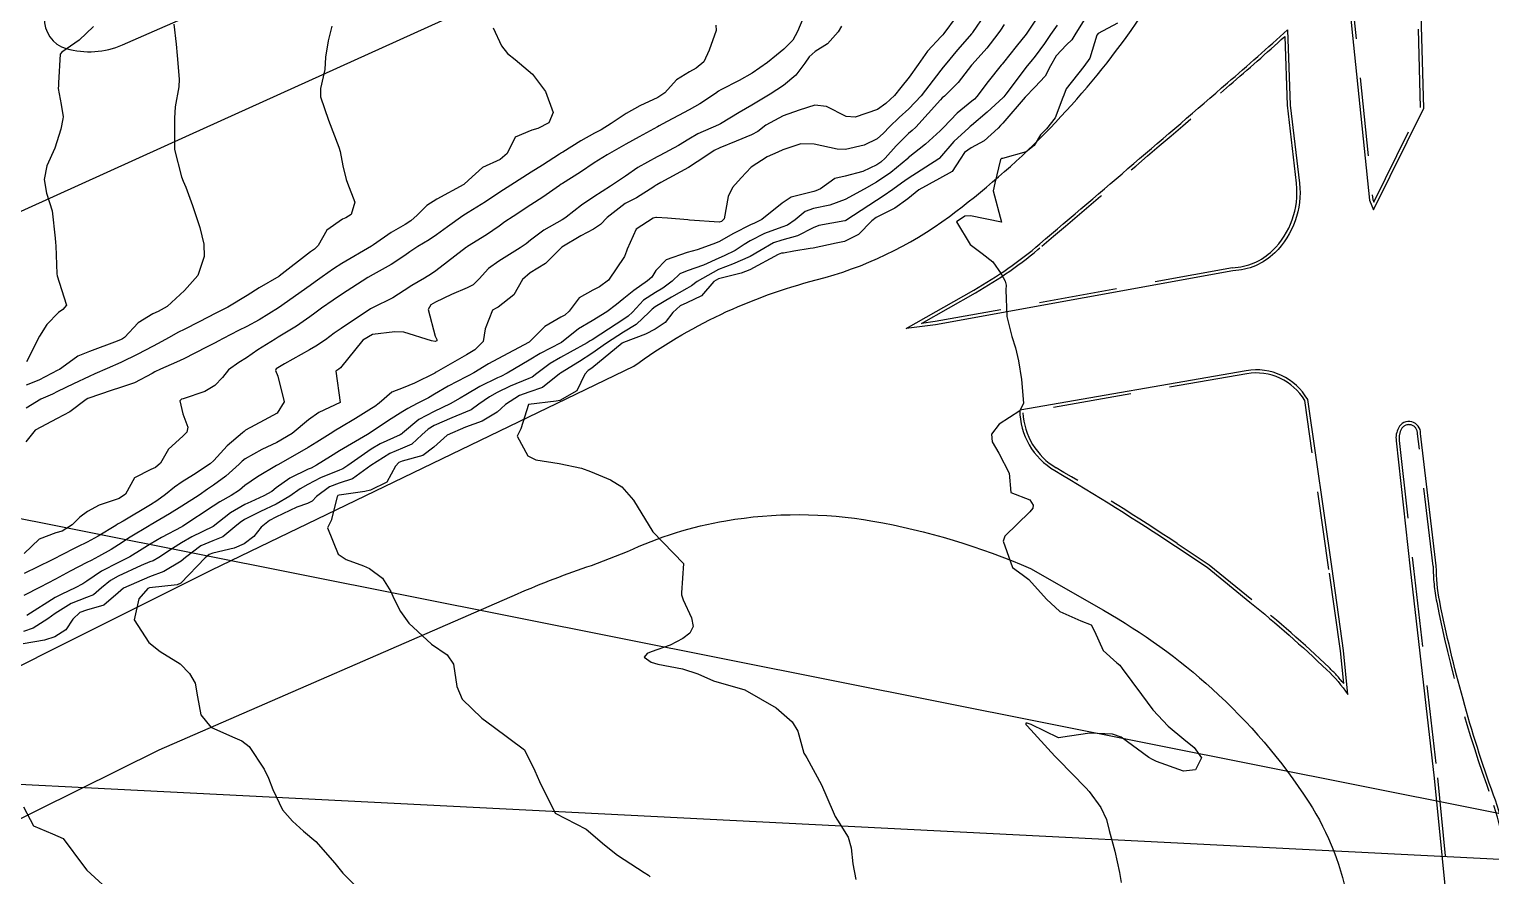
# Model space of a CAD drawing. Header units: metres. Extents: x 298520 to 308411, y 7433745 to 7450750.
# Drawn here: x 300244.7 to 300337.8, y 7445230 to 7445284 of the extents above; entities that cross this region are included whole.
import ezdxf

# ---------------------------------------------------------------- set-up
doc = ezdxf.new("R2010")
doc.units = ezdxf.units.M
doc.header["$LTSCALE"] = 10
doc.linetypes.add('CONTINUO', pattern=[0])
doc.linetypes.add('DASHED', pattern=[0.75, 0.5, -0.25])
for name, color, linetype in [('Canteiro', 45, 'DASHED'), ('Curvas de Nivel 1m', 11, 'Continuous'), ('Curvas de Nivel 5m', 15, 'Continuous'), ('TEXTO', 45, 'Continuous'), ('Vias Primárias', 230, 'Continuous')]:
    doc.layers.add(name, color=color, linetype=linetype)

msp = doc.modelspace()

# ---------------------------------------------------------------- linework, layer by layer
at = {"layer": 'Canteiro'}
msp.add_lwpolyline([(300330.301, 7445272.956), (300333.284, 7445278.982), (300333.103, 7445285.678), (300332.324, 7445305.66), (300332.81, 7445329.607), (300331.378, 7445340.839), (300328.916, 7445330.338), (300328.636, 7445316.041), (300328.671, 7445288.335), (300330.239, 7445273.115)], close=True, dxfattribs=at)
for points in [[(300301.498, 7445265.219), (300304.936, 7445267.174, 0.047102), (300309.16, 7445270.133, 0.002061), (300321.119, 7445280.397, 0.005433), (300324.632, 7445283.505), (300324.79, 7445279.121), (300325.374, 7445274.133, -0.23296), (300323.856, 7445269.861, -0.185596), (300321.307, 7445268.769), (300302.366, 7445265.332)], [(300327.449, 7445249.534), (300325.91, 7445260.294, 0.312599), (300322.213, 7445262.006), (300307.961, 7445259.526, 0.252684), (300310.082, 7445256.012, -0.013682), (300317.78, 7445251.185), (300319.811, 7445249.832), (300322.541, 7445247.61, -0.019672), (300327.456, 7445243.279, -0.033952), (300328.389, 7445242.259), (300328.177, 7445244.349)]]:
    msp.add_lwpolyline(points, format="xyb", close=True, dxfattribs=at)
msp.add_lwpolyline([(300346.687, 7445159.321), (300345.457, 7445172.543), (300344.215, 7445184.223), (300341.993, 7445198.631), (300341.505, 7445204.057), (300338.982, 7445229.59, 0.061671), (300337.745, 7445235.081, -0.037079), (300334.313, 7445247.445, -0.049784), (300334.089, 7445249.745), (300333.092, 7445258.187, 0.812928), (300332.051, 7445258.457, 0.143516), (300331.928, 7445257.762), (300332.833, 7445249.584), (300334.359, 7445236.252), (300336.308, 7445216.608), (300340.537, 7445182.245), (300341.895, 7445168.248), (300343.034, 7445158.01, 0.018721)], format="xyb", dxfattribs=at)
at = {"layer": 'Curvas de Nivel 1m', "flags": 128}
for points, elevation in [([(300293.945, 7445284.635), (300293.603, 7445283.822), (300293.294, 7445283.275), (300292.736, 7445282.693), (300292.256, 7445282.311), (300291.68, 7445281.846), (300290.716, 7445281.174), (300289.873, 7445280.706), (300288.705, 7445280.101), (300288.569, 7445280.017), (300288.376, 7445279.883), (300287.373, 7445279.216), (300286.692, 7445278.837), (300284.985, 7445277.925), (300284.791, 7445277.818), (300284.68, 7445277.757), (300283.503, 7445277.109), (300282.663, 7445276.641), (300282.222, 7445276.394), (300281.466, 7445275.968), (300280.648, 7445275.449), (300279.776, 7445274.854), (300278.634, 7445274.134), (300278.549, 7445274.085), (300278.43, 7445274.002), (300277.379, 7445273.259), (300276.62, 7445272.768), (300275.478, 7445272.037), (300274.966, 7445271.686), (300274.604, 7445271.424), (300273.79, 7445270.863), (300272.584, 7445270.113), (300272.559, 7445270.095), (300272.524, 7445270.071), (300270.568, 7445268.565), (300270.293, 7445268.375), (300269.832, 7445268.107), (300269.031, 7445267.64), (300268.551, 7445267.307), (300267.823, 7445266.848), (300266.534, 7445266.214), (300266.398, 7445266.142), (300264.524, 7445264.897), (300264.094, 7445264.599), (300263.534, 7445264.18), (300262.921, 7445263.774), (300262.506, 7445263.542), (300260.915, 7445262.632), (300260.494, 7445262.378), (300260.399, 7445262.316), (300260.346, 7445262.221), (300260.487, 7445261.854), (300260.909, 7445260.213), (300260.456, 7445259.504), (300259.636, 7445259.043), (300258.445, 7445258.403), (300258.352, 7445258.333), (300258.24, 7445258.242), (300257.268, 7445257.418), (300256.425, 7445256.486), (300256.183, 7445256.264), (300255.134, 7445255.558), (300254.405, 7445255.109), (300253.91, 7445254.785), (300253.344, 7445254.3), (300252.797, 7445253.897), (300252.386, 7445253.644), (300250.64, 7445252.601), (300250.374, 7445252.462), (300250.294, 7445252.421), (300250.17, 7445252.342), (300249.054, 7445251.662), (300248.357, 7445251.275), (300247.745, 7445250.973), (300246.577, 7445250.378), (300246.42, 7445250.301), (300246.342, 7445250.259), (300246.083, 7445250.126), (300244.332, 7445249.277)], 683), ([(300303.705, 7445284.759), (300302.923, 7445283.708), (300302.847, 7445283.613), (300302.75, 7445283.509), (300301.878, 7445282.58), (300301.281, 7445281.732), (300300.715, 7445280.921), (300300.188, 7445280.266), (300299.768, 7445279.749), (300299.225, 7445279.227), (300298.694, 7445278.861), (300297.264, 7445278.357), (300296.689, 7445278.404), (300295.451, 7445279.047), (300294.696, 7445279.138), (300293.7, 7445278.812), (300292.689, 7445278.461), (300291.584, 7445277.846), (300291.078, 7445277.452), (300290.674, 7445277.245), (300289.696, 7445276.841), (300288.661, 7445276.421), (300288.298, 7445276.244), (300287.769, 7445275.889), (300286.645, 7445275.156), (300284.903, 7445274.194), (300284.634, 7445274.053), (300284.555, 7445274.01), (300284.456, 7445273.932), (300283.347, 7445273.221), (300282.622, 7445272.852), (300281.467, 7445271.967), (300281.058, 7445271.522), (300280.602, 7445271.22), (300279.79, 7445270.793), (300278.584, 7445270.075), (300278.539, 7445270.045), (300278.493, 7445270.001), (300277.556, 7445269.027), (300276.567, 7445268.445), (300276.085, 7445268.027), (300275.535, 7445267.049), (300274.536, 7445266.256), (300274.396, 7445266.191), (300274.167, 7445266.054), (300273.714, 7445264.865), (300273.57, 7445264.059), (300273.044, 7445263.529), (300272.504, 7445263.209), (300270.584, 7445262.099), (300270.525, 7445262.067), (300270.492, 7445262.05), (300269.194, 7445261.401), (300268.478, 7445261.119), (300267.759, 7445260.842), (300266.947, 7445260.135), (300266.678, 7445259.921), (300266.459, 7445259.787), (300265.449, 7445259.151), (300264.447, 7445258.565), (300264.201, 7445258.417), (300263.834, 7445258.176), (300262.984, 7445257.638), (300262.434, 7445257.299), (300260.544, 7445256.218), (300260.463, 7445256.179), (300260.422, 7445256.152), (300259.2, 7445255.443), (300258.402, 7445254.874), (300258.048, 7445254.593), (300257.521, 7445254.249), (300256.805, 7445253.839), (300256.386, 7445253.57), (300254.437, 7445252.289), (300254.397, 7445252.265), (300254.372, 7445252.253), (300253.087, 7445251.578), (300252.356, 7445251.151), (300251.846, 7445250.822), (300251.06, 7445250.329), (300250.339, 7445249.97), (300249.259, 7445249.425), (300248.327, 7445248.787), (300248.071, 7445248.617), (300247.58, 7445248.367), (300246.729, 7445247.966), (300246.317, 7445247.739), (300244.498, 7445246.601)], 681), ([(300308.762, 7445284.552), (300308.163, 7445283.649), (300307.521, 7445282.878), (300306.726, 7445281.861), (300306.643, 7445281.752), (300306.574, 7445281.671), (300305.745, 7445280.647), (300305.031, 7445279.687), (300304.874, 7445279.516), (300304.7, 7445279.378), (300303.768, 7445278.623), (300302.889, 7445277.708), (300302.791, 7445277.599), (300302.68, 7445277.489), (300301.748, 7445276.643), (300300.653, 7445275.773), (300300.638, 7445275.756), (300300.618, 7445275.74), (300299.546, 7445274.849), (300298.638, 7445274.232), (300297.846, 7445273.772), (300296.626, 7445273.11), (300295.667, 7445272.755), (300294.62, 7445272.547), (300294.078, 7445272.355), (300293.454, 7445271.822), (300292.961, 7445271.473), (300292.606, 7445271.349), (300291.491, 7445270.955), (300290.592, 7445270.481), (300290.209, 7445270.243), (300289.622, 7445269.87), (300288.933, 7445269.523), (300288.578, 7445269.372), (300287.607, 7445268.928), (300286.57, 7445268.575), (300286.108, 7445268.375), (300285.611, 7445267.92), (300285.02, 7445267.462), (300284.552, 7445267.197), (300283.788, 7445266.694), (300283.089, 7445265.944), (300282.807, 7445265.67), (300282.528, 7445265.484), (300281.072, 7445264.526), (300280.515, 7445264.176), (300280.393, 7445264.103), (300280.202, 7445263.983), (300279.123, 7445263.378), (300278.503, 7445263.038), (300277.851, 7445262.655), (300277.002, 7445262.015), (300276.707, 7445261.8), (300276.488, 7445261.705), (300275.304, 7445261.219), (300274.474, 7445260.809), (300273.983, 7445260.542), (300273.305, 7445260.062), (300272.812, 7445259.714), (300272.458, 7445259.562), (300271.576, 7445259.205), (300270.449, 7445258.699), (300270.065, 7445258.485), (300269.665, 7445258.108), (300269.038, 7445257.513), (300268.434, 7445257.259), (300267.63, 7445256.929), (300266.423, 7445256.149), (300265.256, 7445255.311), (300264.406, 7445255.023), (300263.783, 7445254.795), (300262.963, 7445254.184), (300262.692, 7445253.885), (300262.388, 7445253.741), (300261.698, 7445253.512), (300260.379, 7445252.865), (300259.956, 7445252.645), (300259.427, 7445252.229), (300258.974, 7445251.624), (300258.357, 7445251.161), (300257.717, 7445250.882), (300256.347, 7445250.565), (300256.126, 7445250.484), (300255.859, 7445250.267), (300254.327, 7445248.665), (300254.074, 7445248.543), (300252.323, 7445248.354), (300252.217, 7445248.312), (300251.645, 7445247.649), (300251.348, 7445246.324), (300252.281, 7445244.871), (300253.005, 7445244.303), (300254.265, 7445243.505), (300254.872, 7445242.894), (300255.228, 7445242.275), (300255.386, 7445241.414), (300255.593, 7445240.27), (300256.221, 7445239.477), (300257.6, 7445238.859), (300258.207, 7445238.613), (300258.679, 7445238.235), (300259.625, 7445236.789), (300259.897, 7445236.223), (300260.172, 7445235.494), (300260.803, 7445234.21), (300261.427, 7445233.482), (300262.14, 7445232.851), (300262.911, 7445232.182), (300264.119, 7445230.811), (300264.646, 7445230.165), (300266.091, 7445228.713)], 678), ([(300312.08, 7445284.914), (300311.272, 7445283.612), (300311.066, 7445283.297), (300310.743, 7445282.984), (300310.085, 7445282.274), (300309.72, 7445281.63), (300309.373, 7445280.977), (300308.709, 7445280.277), (300308.103, 7445279.649), (300306.686, 7445277.983), (300306.531, 7445277.825), (300306.379, 7445277.673), (300305.487, 7445276.866), (300304.664, 7445276.415), (300304.241, 7445276.113), (300303.97, 7445275.697), (300303.449, 7445274.898), (300302.64, 7445274.449), (300301.334, 7445273.729), (300300.627, 7445273.156), (300299.803, 7445272.566), (300298.615, 7445271.979), (300298.326, 7445271.764), (300297.489, 7445270.887), (300296.593, 7445270.446), (300296.056, 7445270.33), (300294.586, 7445270.023), (300294.41, 7445269.988), (300293.369, 7445269.822), (300292.708, 7445269.702), (300292.582, 7445269.688), (300292.36, 7445269.613), (300290.571, 7445268.629), (300290.018, 7445268.416), (300288.565, 7445268.07), (300288.26, 7445267.885), (300287.475, 7445266.97), (300286.542, 7445266.519), (300286.121, 7445266.332), (300285.665, 7445265.919), (300285.176, 7445265.274), (300284.522, 7445264.849), (300283.913, 7445264.542), (300282.513, 7445263.998), (300282.425, 7445263.951), (300280.497, 7445262.364), (300280.271, 7445262.206), (300280.059, 7445261.984), (300279.549, 7445260.917), (300278.467, 7445260.297), (300278.219, 7445260.25), (300276.463, 7445260.044), (300275.984, 7445258.498), (300275.75, 7445258.037), (300276.43, 7445256.768), (300276.925, 7445256.52), (300278.426, 7445256.279), (300279.83, 7445255.986), (300280.411, 7445255.772), (300281.683, 7445255.238), (300282.402, 7445254.808), (300283.145, 7445253.942), (300284.373, 7445251.93), (300286.343, 7445249.91), (300286.201, 7445248.034), (300286.215, 7445247.911), (300286.32, 7445247.586), (300286.845, 7445246.439), (300286.944, 7445245.9), (300286.738, 7445245.462), (300286.291, 7445245.131), (300285.498, 7445244.705), (300284.278, 7445244.282), (300284.026, 7445244.183), (300283.838, 7445243.934), (300284.27, 7445243.618), (300284.707, 7445243.488), (300286.266, 7445243.195), (300287.251, 7445242.884), (300288.258, 7445242.423), (300290.253, 7445241.86), (300292.236, 7445240.7), (300293.266, 7445239.824), (300293.618, 7445239.22), (300294.011, 7445237.813), (300294.081, 7445237.691), (300294.2, 7445237.517), (300295.118, 7445235.801), (300295.879, 7445234.071), (300295.999, 7445233.792), (300296.151, 7445233.55), (300296.822, 7445232.462), (300297.009, 7445231.777), (300297.121, 7445230.772), (300297.307, 7445229.772)], 676), ([(300306.759, 7445284.278), (300306.524, 7445283.903), (300306.365, 7445283.674), (300305.656, 7445282.764), (300304.724, 7445281.731), (300304.705, 7445281.708), (300304.689, 7445281.69), (300303.837, 7445280.573), (300302.954, 7445279.707), (300302.818, 7445279.592), (300302.701, 7445279.47), (300301.128, 7445277.733), (300300.902, 7445277.514), (300300.677, 7445277.319), (300299.88, 7445276.532), (300299.19, 7445275.755), (300298.913, 7445275.495), (300298.649, 7445275.323), (300297.763, 7445274.892), (300296.641, 7445274.601), (300295.982, 7445274.454), (300295.056, 7445273.806), (300294.772, 7445273.668), (300294.631, 7445273.637), (300293.194, 7445273.257), (300292.624, 7445272.894), (300291.334, 7445271.849), (300290.849, 7445271.617), (300290.608, 7445271.51), (300289.528, 7445270.942), (300288.591, 7445270.429), (300288.207, 7445270.268), (300287.216, 7445269.901), (300286.581, 7445269.729), (300285.238, 7445269.261), (300284.57, 7445268.6), (300284.324, 7445268.174), (300284.052, 7445267.935), (300283.183, 7445267.315), (300282.546, 7445266.809), (300282.074, 7445266.423), (300281.462, 7445265.966), (300280.527, 7445265.389), (300279.642, 7445264.869), (300278.559, 7445264), (300278.531, 7445263.982), (300278.513, 7445263.971), (300277.213, 7445263.306), (300276.501, 7445262.873), (300275.108, 7445262.041), (300274.7, 7445261.838), (300274.488, 7445261.745), (300273.354, 7445261.187), (300272.472, 7445260.671), (300272.101, 7445260.443), (300271.469, 7445260.085), (300270.458, 7445259.606), (300269.479, 7445259.083), (300268.444, 7445258.212), (300268.393, 7445258.171), (300268.297, 7445258.121), (300267.023, 7445257.548), (300266.434, 7445257.203), (300264.966, 7445256.162), (300264.636, 7445255.951), (300264.418, 7445255.864), (300263.218, 7445255.375), (300262.404, 7445254.958), (300261.925, 7445254.672), (300261.263, 7445254.207), (300260.388, 7445253.704), (300259.383, 7445253.23), (300258.378, 7445252.71), (300258.089, 7445252.53), (300257.763, 7445252.246), (300257.001, 7445251.616), (300256.359, 7445251.364), (300255.594, 7445251.032), (300254.605, 7445250.286), (300254.341, 7445250.057), (300253.235, 7445249.4), (300252.331, 7445249.071), (300250.669, 7445248.335), (300250.32, 7445248.048), (300249.403, 7445247.258), (300248.309, 7445246.937), (300247.881, 7445246.79), (300247.429, 7445246.369), (300246.986, 7445245.68), (300246.286, 7445245.244), (300245.642, 7445245.03), (300244.278, 7445244.779)], 679), ([(300296.391, 7445284.159), (300296.191, 7445283.796), (300295.511, 7445283.033), (300294.734, 7445282.553), (300294.333, 7445282.21), (300294.059, 7445281.817), (300293.497, 7445281.041), (300292.708, 7445280.387), (300291.857, 7445279.843), (300290.696, 7445279.139), (300289.885, 7445278.674), (300288.684, 7445277.945), (300288.645, 7445277.919), (300288.556, 7445277.881), (300287.26, 7445277.309), (300286.669, 7445276.966), (300286.011, 7445276.561), (300284.823, 7445275.927), (300284.652, 7445275.84), (300283.436, 7445275.152), (300282.64, 7445274.608), (300281.69, 7445273.964), (300280.626, 7445273.294), (300279.847, 7445272.762), (300278.873, 7445271.997), (300278.721, 7445271.889), (300278.61, 7445271.83), (300277.442, 7445271.17), (300276.59, 7445270.519), (300276.316, 7445270.295), (300275.925, 7445270.03), (300274.574, 7445269.181), (300273.918, 7445268.708), (300273.313, 7445268.062), (300272.939, 7445267.685), (300272.554, 7445267.486), (300271.561, 7445267.071), (300270.54, 7445266.576), (300270.245, 7445266.395), (300270.08, 7445266.105), (300270.516, 7445264.412), (300270.616, 7445264.2), (300270.625, 7445264.098), (300270.513, 7445264.06), (300270.291, 7445264.102), (300268.518, 7445264.657), (300267.953, 7445264.691), (300266.517, 7445264.505), (300265.904, 7445264.149), (300264.495, 7445262.384), (300264.374, 7445262.291), (300264.195, 7445262.173), (300264.463, 7445260.17), (300263.103, 7445259.537), (300262.452, 7445259.073), (300261.408, 7445258.206), (300260.437, 7445257.627), (300259.484, 7445257.178), (300258.426, 7445256.587), (300258.232, 7445256.435), (300258.034, 7445256.244), (300257.183, 7445255.48), (300256.403, 7445254.901), (300256.024, 7445254.64), (300255.482, 7445254.274), (300254.386, 7445253.568), (300253.597, 7445253.082), (300252.373, 7445252.347), (300252.307, 7445252.311), (300251.1, 7445251.591), (300250.354, 7445251.107), (300249.888, 7445250.806), (300249.075, 7445250.353), (300248.598, 7445250.1), (300248.339, 7445249.968), (300247.278, 7445249.426), (300246.328, 7445248.907), (300245.349, 7445248.395), (300244.317, 7445247.868)], 682), ([(300288.403, 7445284.237), (300288.422, 7445283.883), (300287.976, 7445282.646), (300287.624, 7445281.891), (300287.137, 7445281.485), (300286.723, 7445281.267), (300285.887, 7445280.741), (300285.139, 7445279.923), (300284.7, 7445279.62), (300283.545, 7445279.091), (300282.69, 7445278.61), (300281.72, 7445277.964), (300281.085, 7445277.566), (300280.673, 7445277.343), (300279.801, 7445276.854), (300278.655, 7445276.142), (300278.57, 7445276.085), (300278.44, 7445276.002), (300277.362, 7445275.297), (300276.641, 7445274.852), (300275.33, 7445274.04), (300274.628, 7445273.576), (300273.717, 7445272.965), (300272.615, 7445272.291), (300272.283, 7445272.075), (300271.312, 7445271.379), (300270.594, 7445270.858), (300270.141, 7445270.553), (300269.424, 7445270.112), (300268.908, 7445269.788), (300268.577, 7445269.555), (300267.722, 7445268.978), (300266.565, 7445268.333), (300266.238, 7445268.145), (300264.552, 7445267.064), (300264.022, 7445266.702), (300263.275, 7445266.183), (300262.85, 7445265.875), (300262.535, 7445265.641), (300261.685, 7445265.044), (300260.515, 7445264.332), (300260.445, 7445264.29), (300260.324, 7445264.222), (300259.216, 7445263.523), (300258.501, 7445263.017), (300258.021, 7445262.721), (300257.361, 7445262.251), (300256.97, 7445261.771), (300256.478, 7445261.264), (300255.857, 7445260.884), (300254.465, 7445260.417), (300254.37, 7445260.385), (300254.264, 7445260.292), (300254.454, 7445259.444), (300254.77, 7445258.609), (300254.692, 7445258.286), (300254.44, 7445258.025), (300253.525, 7445257.206), (300253.023, 7445256.304), (300252.696, 7445256.03), (300252.417, 7445255.907), (300251.362, 7445255.373), (300250.797, 7445254.334), (300250.39, 7445254.063), (300249.115, 7445253.624), (300248.382, 7445253.232), (300247.881, 7445252.862), (300247.4, 7445252.37), (300246.76, 7445251.983), (300246.365, 7445251.858), (300245.295, 7445251.46), (300244.345, 7445250.541)], 684), ([(300263.937, 7445284.178), (300263.699, 7445283.225), (300263.527, 7445282.182), (300263.497, 7445281.407), (300263.207, 7445280.185), (300263.222, 7445279.66), (300263.724, 7445278.18), (300264.373, 7445276.457), (300264.46, 7445276.172), (300264.644, 7445275.254), (300264.854, 7445274.385), (300264.941, 7445274.165), (300265.408, 7445272.946), (300265.177, 7445272.162), (300264.821, 7445271.955), (300264.608, 7445271.865), (300263.609, 7445271.168), (300263.073, 7445270.185), (300262.826, 7445269.942), (300262.579, 7445269.774), (300260.589, 7445268.22), (300260.563, 7445268.202), (300259.305, 7445267.483), (300258.55, 7445266.995), (300257.314, 7445266.252), (300256.798, 7445265.998), (300256.537, 7445265.864), (300255.495, 7445265.309), (300254.521, 7445264.829), (300254.161, 7445264.651), (300253.538, 7445264.3), (300252.874, 7445263.941), (300252.507, 7445263.75), (300251.574, 7445263.248), (300250.497, 7445262.732), (300249.623, 7445262.343), (300248.844, 7445262), (300248.485, 7445261.84), (300247.483, 7445261.365), (300246.47, 7445260.868), (300246.136, 7445260.717), (300245.408, 7445260.396), (300244.457, 7445259.815)], 686), ([(300253.871, 7445284.299), (300254.017, 7445283.021), (300254.086, 7445282.296), (300254.206, 7445280.799), (300254.194, 7445280.295), (300253.96, 7445279.028), (300253.91, 7445278.298), (300253.91, 7445277.051), (300253.925, 7445276.297), (300254.364, 7445274.564), (300254.471, 7445274.292), (300254.629, 7445273.896), (300255.063, 7445272.729), (300255.22, 7445272.281), (300255.537, 7445271.338), (300255.777, 7445270.272), (300255.797, 7445269.493), (300255.402, 7445268.277), (300254.553, 7445267.306), (300253.447, 7445266.301), (300252.873, 7445265.972), (300252.536, 7445265.82), (300251.595, 7445265.251), (300250.727, 7445264.328), (300250.608, 7445264.233), (300250.511, 7445264.186), (300250.252, 7445264.075), (300248.504, 7445263.435), (300247.749, 7445263.119), (300246.74, 7445262.378), (300246.591, 7445262.279), (300246.491, 7445262.227), (300245.279, 7445261.6), (300244.476, 7445261.29)], 687), ([(300248.751, 7445284.154), (300247.841, 7445283.27), (300246.734, 7445282.512), (300246.631, 7445282.382), (300246.528, 7445280.56), (300246.517, 7445280.383), (300246.512, 7445280.193), (300246.691, 7445279.182), (300246.816, 7445278.379), (300246.809, 7445278.252), (300246.675, 7445277.596), (300246.283, 7445276.386), (300245.784, 7445275.254), (300245.617, 7445274.395), (300245.751, 7445273.52), (300246.121, 7445272.387), (300246.309, 7445270.662), (300246.331, 7445270.384), (300246.356, 7445270.158), (300246.424, 7445268.382), (300246.435, 7445268.255), (300246.558, 7445267.856), (300247.038, 7445266.375), (300246.812, 7445266.104), (300246.536, 7445265.915), (300245.772, 7445265.144), (300245.324, 7445264.398), (300244.497, 7445262.772)], 688), ([(300310.146, 7445284.239), (300309.719, 7445283.63), (300309.324, 7445283.055), (300308.732, 7445282.259), (300308.456, 7445281.915), (300308.238, 7445281.647), (300306.874, 7445279.837), (300306.744, 7445279.669), (300306.702, 7445279.626), (300305.687, 7445278.686), (300304.684, 7445277.833), (300304.607, 7445277.768), (300304.522, 7445277.692), (300303.561, 7445276.809), (300302.654, 7445275.751), (300302.636, 7445275.728), (300302.607, 7445275.711), (300300.64, 7445274.462), (300300.217, 7445274.164), (300299.668, 7445273.75), (300299.061, 7445273.324), (300298.626, 7445273.048), (300296.673, 7445271.789), (300296.639, 7445271.763), (300296.612, 7445271.752), (300294.962, 7445271.452), (300294.605, 7445271.306), (300293.606, 7445270.811), (300292.593, 7445270.535), (300292.066, 7445270.362), (300291.195, 7445269.851), (300290.579, 7445269.489), (300289.45, 7445268.995), (300288.571, 7445268.659), (300287.2, 7445267.9), (300286.842, 7445267.623), (300286.556, 7445267.448), (300285.569, 7445266.899), (300284.538, 7445266.276), (300284.335, 7445266.133), (300284.146, 7445265.934), (300283.325, 7445265.142), (300282.52, 7445264.666), (300281.423, 7445263.966), (300280.506, 7445263.295), (300279.704, 7445262.785), (300278.493, 7445262.049), (300278.462, 7445262.031), (300278.429, 7445262.001), (300277.357, 7445261.134), (300276.475, 7445260.828), (300275.885, 7445260.623), (300274.997, 7445260.045), (300274.718, 7445259.79), (300274.458, 7445259.557), (300273.522, 7445258.99), (300272.448, 7445258.606), (300271.276, 7445258.088), (300270.435, 7445257.331), (300269.739, 7445256.798), (300268.426, 7445256.428), (300268.196, 7445256.352), (300267.984, 7445256.124), (300267.445, 7445255.092), (300266.4, 7445254.581), (300266.041, 7445254.503), (300264.394, 7445254.257), (300264.327, 7445254.237), (300264.27, 7445254.171), (300263.899, 7445252.654), (300263.668, 7445252.177), (300264.348, 7445250.504), (300264.853, 7445250.162), (300265.962, 7445249.768), (300266.337, 7445249.597), (300267.163, 7445248.97), (300267.695, 7445248.129), (300267.879, 7445247.687), (300268.31, 7445246.861), (300268.848, 7445246.115), (300270.283, 7445244.763), (300271.289, 7445244.085), (300271.687, 7445243.498), (300271.904, 7445242.075), (300272.241, 7445241.258), (300273.493, 7445240.057), (300274.218, 7445239.515), (300276.203, 7445238.03), (300276.858, 7445236.688), (300277.165, 7445236.015), (300278.153, 7445234), (300280.143, 7445232.967), (300281.311, 7445231.968), (300282.123, 7445231.307), (300283.821, 7445230.221), (300284.104, 7445230.034), (300284.216, 7445229.929)], 677), ([(300244.29, 7445234.408), (300244.939, 7445233.196), (300246.136, 7445232.684), (300246.832, 7445232.373), (300248.116, 7445230.634), (300248.333, 7445230.358), (300250.089, 7445228.738)], 679)]:
    msp.add_lwpolyline(points, dxfattribs=dict(at, elevation=elevation))
at = {"layer": 'Curvas de Nivel 5m', "flags": 128}
for points, elevation in [([(300305.532, 7445284.916), (300304.754, 7445283.764), (300304.723, 7445283.72), (300304.698, 7445283.691), (300303.786, 7445282.651), (300303.005, 7445281.707), (300302.876, 7445281.554), (300302.719, 7445281.361), (300301.473, 7445279.728), (300300.694, 7445278.896), (300300.083, 7445278.352), (300299.452, 7445277.752), (300299.08, 7445277.353), (300298.671, 7445276.992), (300297.851, 7445276.586), (300296.661, 7445276.299), (300296.129, 7445276.327), (300294.665, 7445276.645), (300293.815, 7445276.669), (300292.66, 7445276.294), (300292.348, 7445276.144), (300291.659, 7445275.845), (300290.646, 7445275.176), (300290.017, 7445274.488), (300289.455, 7445273.872), (300289.192, 7445273.31), (300288.934, 7445271.877), (300288.767, 7445271.722), (300288.61, 7445271.676), (300286.713, 7445271.807), (300286.612, 7445271.819), (300285.321, 7445271.923), (300284.613, 7445271.975), (300284.571, 7445271.972), (300284.411, 7445271.932), (300283.328, 7445271.217), (300282.74, 7445269.948), (300282.701, 7445269.829), (300282.578, 7445269.487), (300281.569, 7445267.965), (300280.98, 7445267.55), (300280.553, 7445267.345), (300279.684, 7445266.851), (300279.064, 7445265.995), (300278.78, 7445265.748), (300278.529, 7445265.622), (300277.511, 7445265.022), (300276.513, 7445264.02), (300274.502, 7445262.96), (300273.925, 7445262.63), (300272.989, 7445262.065), (300272.669, 7445261.89), (300272.489, 7445261.803), (300271.345, 7445261.222), (300270.472, 7445260.707), (300270.092, 7445260.481), (300269.38, 7445260.111), (300268.778, 7445259.799), (300268.458, 7445259.606), (300267.554, 7445259.026), (300266.444, 7445258.294), (300266.205, 7445258.144), (300264.432, 7445257.098), (300263.862, 7445256.742), (300262.967, 7445256.185), (300262.61, 7445255.998), (300262.419, 7445255.918), (300261.264, 7445255.353), (300260.401, 7445254.729), (300260.114, 7445254.506), (300259.609, 7445254.228), (300258.775, 7445253.85), (300258.387, 7445253.671), (300257.486, 7445253.145), (300256.373, 7445252.26), (300255.023, 7445251.62), (300254.357, 7445251.219), (300253.788, 7445250.859), (300252.927, 7445250.304), (300252.558, 7445250.091), (300252.34, 7445250.008), (300251.798, 7445249.778), (300250.331, 7445249.103), (300249.839, 7445248.833), (300249.26, 7445248.351), (300248.75, 7445247.924), (300248.317, 7445247.748), (300247.328, 7445247.354), (300246.306, 7445246.731), (300245.84, 7445246.387), (300244.909, 7445245.785), (300244.291, 7445245.585)], 680), ([(300274.22, 7445284.055), (300274.741, 7445282.905), (300275.125, 7445282.433), (300275.609, 7445282.037), (300276.719, 7445281.111), (300277.551, 7445280.012), (300278.041, 7445278.655), (300277.767, 7445278.009), (300277.048, 7445277.646), (300276.676, 7445277.547), (300275.605, 7445277.099), (300275.115, 7445276.043), (300274.649, 7445275.664), (300273.54, 7445275.165), (300272.636, 7445274.344), (300272.34, 7445274.074), (300270.623, 7445273.128), (300269.985, 7445272.74), (300269.375, 7445272.112), (300268.972, 7445271.752), (300268.604, 7445271.534), (300267.71, 7445271.015), (300266.584, 7445270.218), (300266.537, 7445270.187), (300266.472, 7445270.142), (300264.572, 7445269.035), (300264.038, 7445268.706), (300263.311, 7445268.183), (300262.879, 7445267.867), (300262.557, 7445267.639), (300260.543, 7445266.22), (300259.31, 7445265.454), (300258.525, 7445265.029), (300257.998, 7445264.768), (300257.016, 7445264.255), (300256.694, 7445264.075), (300256.51, 7445263.979), (300255.943, 7445263.704), (300254.5, 7445262.966), (300254.04, 7445262.752), (300253.025, 7445262.305), (300252.668, 7445262.13), (300252.489, 7445262.023), (300251.371, 7445261.43), (300250.475, 7445261.124), (300249.882, 7445260.936), (300248.464, 7445260.462), (300248.39, 7445260.434), (300248.278, 7445260.362), (300247.254, 7445259.573), (300246.451, 7445259.157), (300245.047, 7445258.401), (300244.436, 7445257.678)], 685), ([(300313.984, 7445284.355), (300312.754, 7445283.704), (300312.673, 7445283.591), (300312.21, 7445282.118), (300311.848, 7445281.603), (300310.708, 7445280.165), (300310.555, 7445279.771), (300310.506, 7445279.622), (300310.003, 7445278.314), (300309.468, 7445277.632), (300309.083, 7445277.23), (300308.667, 7445276.553), (300308.158, 7445276.15), (300306.654, 7445275.738), (300306.603, 7445275.721), (300306.537, 7445275.671), (300306.161, 7445274.152), (300306.063, 7445273.676), (300306.603, 7445271.67), (300304.609, 7445272.084), (300304.254, 7445272.048), (300303.721, 7445271.699), (300304.589, 7445270.25), (300305.361, 7445269.682), (300306.045, 7445269.143), (300306.57, 7445268.388), (300306.816, 7445267.916), (300306.888, 7445267.665), (300306.869, 7445267.354), (300306.923, 7445265.664), (300307.248, 7445264.387), (300307.488, 7445263.655), (300307.676, 7445262.823), (300307.863, 7445261.649), (300307.992, 7445260.125), (300307.762, 7445259.651), (300306.454, 7445258.787), (300305.959, 7445258.164), (300305.995, 7445257.674), (300306.432, 7445256.949), (300307.082, 7445255.66), (300307.178, 7445254.436), (300308.396, 7445253.975), (300308.611, 7445253.638), (300308.593, 7445253.436), (300308.388, 7445253.197), (300306.795, 7445251.664), (300306.695, 7445251.338), (300307.292, 7445249.656), (300307.902, 7445249.21), (300308.335, 7445248.89), (300309.464, 7445247.629), (300310.311, 7445246.851), (300311.653, 7445246.256), (300312.299, 7445246.002), (300312.519, 7445245.597), (300313.066, 7445244.374), (300313.942, 7445243.575), (300314.126, 7445243.427), (300314.269, 7445243.214), (300315.504, 7445241.557), (300316.238, 7445240.584), (300317.209, 7445239.54), (300318.215, 7445238.708), (300318.876, 7445238.187), (300319.338, 7445237.513), (300318.953, 7445236.757), (300318.19, 7445236.677), (300316.464, 7445237.283), (300316.201, 7445237.411), (300315.979, 7445237.552), (300314.216, 7445238.844), (300313.669, 7445239.03), (300312.218, 7445239.084), (300310.932, 7445238.897), (300310.215, 7445238.805), (300308.477, 7445239.637), (300308.224, 7445239.74), (300308.14, 7445239.726), (300308.133, 7445239.641), (300308.177, 7445239.595), (300308.222, 7445239.553), (300309.998, 7445237.622), (300310.2, 7445237.406), (300311.975, 7445235.602), (300312.171, 7445235.38), (300312.921, 7445234.349), (300313.281, 7445233.583), (300313.455, 7445232.889), (300313.802, 7445231.575), (300314.113, 7445230.209), (300314.207, 7445229.569)], 675)]:
    msp.add_lwpolyline(points, dxfattribs=dict(at, elevation=elevation))
at = {"layer": 'TEXTO', "linetype": 'CONTINUO'}
for points in [[(300350.076, 7445231.606, 0), (300132.915, 7445274.948, 0)], [(300346.725, 7445230.616, 0), (300145.485, 7445240.813, 0)]]:
    msp.add_polyline3d(points, dxfattribs=at)
at = {"layer": 'Vias Primárias'}
for points in [[(300163.123, 7445203.524), (300211.759, 7445227.217), (300256.289, 7445249.501), (300283.179, 7445262.498, -0.095329), (300294.786, 7445267.988, 0.097216), (300303.275, 7445272.041, 0.07652), (300314.525, 7445283.443, 0.041646), (300319.103, 7445291.033, 0.02965), (300323.075, 7445300.421, 0.080176), (300324.215, 7445306.657), (300324.838, 7445336.441), (300325.147, 7445349.86)], [(300251.444, 7445348.885), (300249.672, 7445330.611), (300247.567, 7445306.067), (300245.636, 7445284.706, 0.353746), (300247.018, 7445282.74, 0.174602), (300250.606, 7445282.982), (300285.466, 7445298.262), (300288.161, 7445292.319), (300254.848, 7445277.214), (300225.427, 7445263.876), (300192.381, 7445249.271), (300159.531, 7445234.733)], [(300346.885, 7445159.346), (300345.656, 7445172.563), (300344.414, 7445184.249), (300342.192, 7445198.656), (300341.704, 7445204.075), (300339.181, 7445229.609, 0.061671), (300337.933, 7445235.149, -0.037079), (300334.509, 7445247.484, -0.050046), (300334.289, 7445249.756), (300333.293, 7445258.195, 0.803032), (300331.872, 7445258.546, 0.143516), (300331.73, 7445257.74), (300332.634, 7445249.562), (300334.16, 7445236.231), (300336.109, 7445216.586), (300340.338, 7445182.223), (300341.696, 7445168.227), (300342.836, 7445157.988, 0.018721)], [(300164.091, 7445194.044), (300191.003, 7445207.311), (300252.946, 7445238.025), (300275.755, 7445247.977, -0.021963), (300280.472, 7445249.793), (300282.768, 7445250.667, -0.069432), (300289.03, 7445252.641, -0.084905), (300298.393, 7445252.615, -0.060471), (300308.444, 7445249.583)], [(300308.444, 7445249.583), (300313.096, 7445246.929, -0.054147), (300320.008, 7445241.925, -0.065251), (300326.162, 7445234.702, -0.102808), (300328.697, 7445228.176, -0.005688), (300330.575, 7445216.09), (300335.06, 7445176.782), (300337.019, 7445157.491, -0.124397), (300335.947, 7445150.215, -0.097651), (300331.363, 7445143.346, -0.0312), (300325.534, 7445138.179, -0.066109), (300309.335, 7445128.67), (300191.405, 7445090.659), (300191.599, 7445090.117, -0.329177), (300191.567, 7445090.009), (300190.05, 7445089.624), (300188.211, 7445089.231)]]:
    msp.add_lwpolyline(points, format="xyb", dxfattribs=at)
msp.add_lwpolyline([(300330.279, 7445272.461), (300333.485, 7445278.938), (300333.303, 7445285.685), (300332.525, 7445305.662), (300333.011, 7445329.617), (300331.436, 7445341.963), (300328.716, 7445330.363), (300328.436, 7445316.043), (300328.471, 7445288.324), (300330.043, 7445273.067)], close=True, dxfattribs=at)
for points in [[(300300.515, 7445264.891), (300304.837, 7445267.347, 0.047102), (300309.031, 7445270.285, 0.002061), (300320.988, 7445280.548, 0.005932), (300324.816, 7445283.942), (300324.989, 7445279.136), (300325.572, 7445274.157, -0.23296), (300323.996, 7445269.718, -0.184681), (300321.329, 7445268.57), (300302.397, 7445265.134)], [(300327.647, 7445249.562), (300326.103, 7445260.36, 0.315502), (300322.179, 7445262.203), (300307.756, 7445259.694, 0.263127), (300309.981, 7445255.839, -0.013682), (300317.669, 7445251.018), (300319.693, 7445249.671), (300322.415, 7445247.455, -0.019672), (300327.318, 7445243.134, -0.052032), (300328.662, 7445241.555), (300328.375, 7445244.373)]]:
    msp.add_lwpolyline(points, format="xyb", close=True, dxfattribs=at)

doc.saveas('drawing.dxf')
